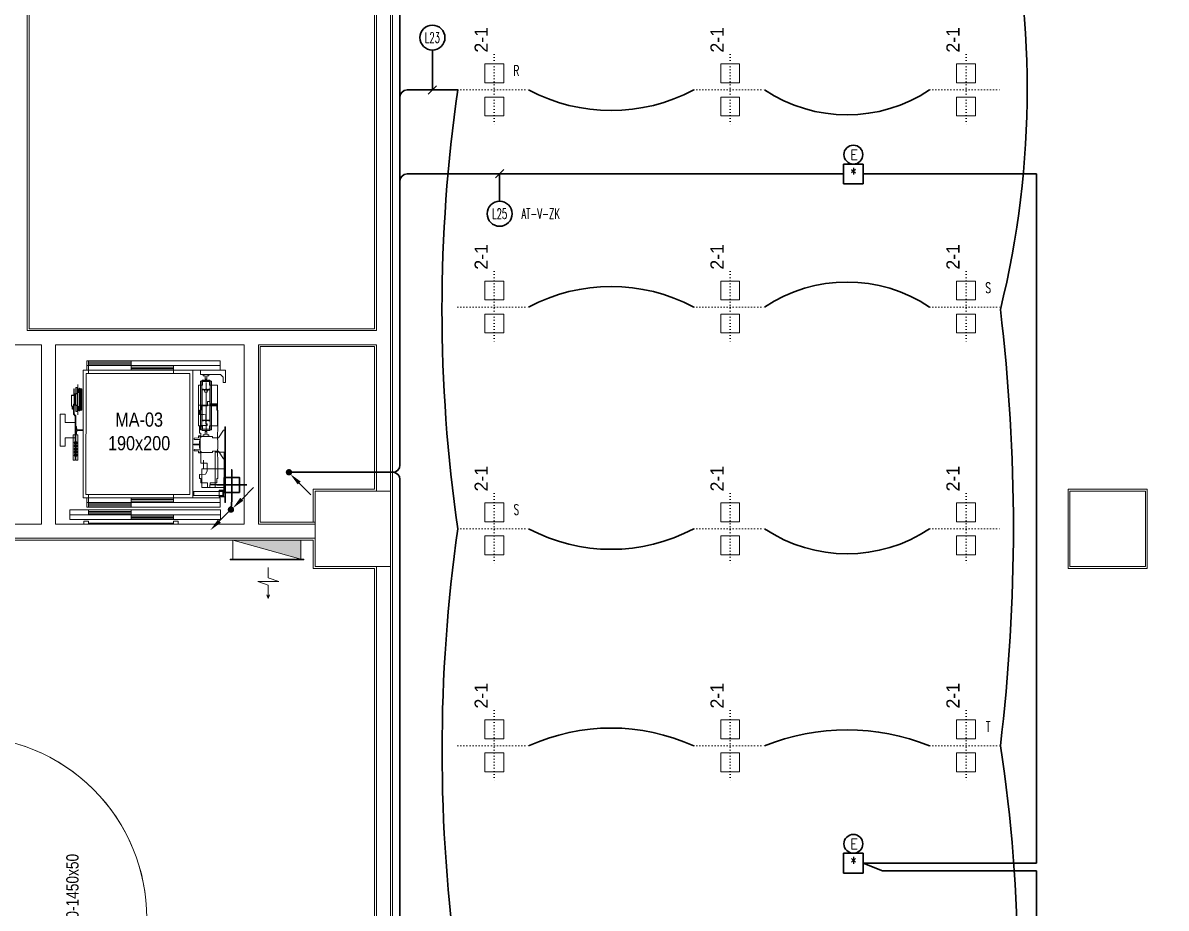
# Model space of a CAD drawing. Extents: x -2012 to 34975, y -1043 to 8321.
# Drawn here: x 11086 to 12298, y 2751 to 3689 of the extents above; entities that cross this region are included whole.
import ezdxf
from ezdxf.enums import TextEntityAlignment as Align

# ---------------------------------------------------------------- set-up
doc = ezdxf.new("R2010")
doc.units = 0
doc.header["$LTSCALE"] = 25
doc.linetypes.add('DOT2', pattern=[0.125, 0, -0.125])
doc.layers.get('0').update_dxf_attribs({"color": 9, "lineweight": 9})
for name, color, linetype, lineweight in [('00', 9, 'Continuous', 9), ('01', 9, 'Continuous', 9), ('05V', 9, 'Continuous', 9), ('06D', 9, 'Continuous', 9), ('09', 9, 'Continuous', 9), ('14', 9, 'Continuous', 9), ('21', 9, 'Continuous', 9), ('31', 9, 'Continuous', 9), ('32-ekipman', 8, 'Continuous', 9), ('E-1x26W PL DOWNLIGHT KARE ARMATÜR (GÖMME) (KİTLİ)', 7, 'Continuous', 30), ('E-1x58W ETANŞ FLUORESAN ARMATÜR (DİKEY MONTAJ)', 7, 'Continuous', 30), ('E-ACİL AYDINLATMA KİTİ', 7, 'Continuous', 30), ('E-KABLO', 7, 'Continuous', 30), ('E-LİNYE', 7, 'Continuous', 30), ('E-YUKARI ÇIKAN HAT', 7, 'Continuous', 30), ('E-YUKARIDAN GELEN HAT', 7, 'Continuous', 30)]:
    doc.layers.add(name, color=color, linetype=linetype, lineweight=lineweight)
doc.styles.add('E-YAZI', font='txttw.shx')
doc.styles.add('MuuM_TEXT-STANDART', font='ARIALN.TTF')
doc.styles.add('TX-TEXT', font='')
doc.styles.add('Y200-ARIAL', font='arial.ttf', dxfattribs={"width": 0.8})
doc.styles.get('TX-TEXT').set_extended_font_data('TrSah Futura Lt BT')

# ---------------------------------------------------------------- blocks, each defined once
blk = doc.blocks.new('p-kolon-80x80-vw')
at = {"layer": '01'}
blk.add_lwpolyline([(-40, -40), (-40, 40), (40, 40), (40, -40)], close=True, dxfattribs=at)
blk = doc.blocks.new('p-as-01')
at = {"layer": '06D'}
for p, q in [((582, -117), (-582, -117)), ((-582, -152), (-582, -117)), ((870, -117), (-582, -117)), ((-582, -120), (-582, -1432)), ((-542, -67), (-542, -17)), ((-542, -17), (870, -17)), ((-542, -117), (-542, -67)), ((-542, -67), (870, -67)), ((870, -67), (-542, -67)), ((-525, -152), (-525, -17)), ((-525, -62), (-525, -17)), ((-525, -17), (-75, -17)), ((-525, -32), (-75, -32)), ((-525, -47), (-75, -47)), ((-75, -62), (-525, -62)), ((-75, -17), (-75, -62)), ((-75, -112), (-75, -67)), ((-75, -67), (375, -67)), ((-75, -82), (375, -82)), ((-75, -97), (375, -97)), ((375, -112), (-75, -112)), ((375, -67), (375, -112)), ((375, -152), (375, -117)), ((582, -1467), (582, -117)), ((660, -162), (660, -117)), ((660, -117), (925, -117)), ((870, -17), (870, -67)), ((870, -67), (870, -117)), ((925, -117), (925, -247)), ((-550, -152), (-554, -1432)), ((550, -152), (-550, -152)), ((550, -1432), (550, -152)), ((720, -162), (660, -162)), ((676, -231), (663, -231)), ((663, -748), (663, -231)), ((676, -265), (676, -230)), ((676, -241), (676, -728)), ((679, -230), (679, -265)), ((757, -223), (683, -223)), ((683, -223), (757, -223)), ((757, -226), (683, -226)), ((690, -162), (690, -177)), ((750, -162), (690, -162)), ((690, -177), (712, -177)), ((712, -177), (712, -212)), ((712, -212), (728, -212)), ((872, -162), (720, -162)), ((728, -212), (728, -177)), ((728, -177), (750, -177)), ((750, -177), (750, -162)), ((761, -265), (761, -230)), ((764, -230), (764, -265)), ((764, -231), (778, -231)), ((764, -241), (764, -728)), ((778, -748), (778, -231)), ((900, -190), (872, -162)), ((900, -247), (900, -190)), ((-680, -377), (-680, -315)), ((-680, -315), (-680, -372)), ((-680, -315), (-678, -315)), ((-678, -315), (-680, -315)), ((-678, -377), (-678, -315)), ((-678, -315), (-678, -367)), ((-658, -364), (-658, -299)), ((-647, -299), (-658, -299)), ((-658, -342), (-658, -351)), ((-658, -360), (-658, -351)), ((-647, -364), (-647, -299)), ((-646, -320), (-647, -320)), ((-646, -344), (-647, -344)), ((-647, -351), (-647, -359)), ((-646, -320), (-646, -332)), ((-640, -322), (-646, -322)), ((-646, -332), (-646, -322)), ((-646, -332), (-646, -342)), ((-646, -344), (-646, -332)), ((-640, -342), (-646, -342)), ((-640, -267), (-640, -427)), ((-638, -267), (-640, -267)), ((-638, -267), (-638, -427)), ((-635, -322), (-638, -322)), ((-635, -342), (-638, -342)), ((-635, -312), (-635, -352)), ((-626, -312), (-635, -312)), ((-635, -332), (-635, -322)), ((-635, -332), (-635, -342)), ((-626, -352), (-635, -352)), ((-621, -307), (-626, -312)), ((-626, -312), (-626, -352)), ((-622, -356), (-626, -352)), ((-622, -308), (-622, -427)), ((-618, -307), (-621, -307)), ((-617, -308), (-618, -307)), ((-617, -308), (-617, -427)), ((-617, -318), (-614, -333)), ((-614, -520), (-614, -333)), ((-610, -333), (-614, -333)), ((-613, -313), (-599, -313)), ((-599, -313), (-613, -313)), ((-613, -315), (-613, -313)), ((-613, -313), (-613, -315)), ((-613, -315), (-599, -315)), ((-613, -315), (-599, -315)), ((-608, -318), (-610, -333)), ((-610, -333), (-610, -520)), ((-608, -535), (-608, -318)), ((-602, -318), (-608, -318)), ((-602, -318), (-602, -427)), ((-598, -319), (-598, -316)), ((-598, -316), (-598, -319)), ((-598, -319), (-598, -535)), ((-598, -319), (-598, -535)), ((-596, -316), (-596, -537)), ((-596, -537), (-596, -316)), ((679, -265), (676, -265)), ((679, -317), (681, -315)), ((679, -653), (679, -317)), ((681, -315), (684, -315)), ((684, -315), (686, -320)), ((690, -324), (690, -324)), ((694, -320), (695, -318)), ((695, -318), (697, -318)), ((697, -318), (698, -320)), ((702, -324), (702, -324)), ((706, -320), (707, -318)), ((707, -318), (709, -318)), ((709, -318), (710, -320)), ((714, -324), (714, -324)), ((718, -320), (719, -318)), ((719, -318), (721, -318)), ((720, -762), (720, -245)), ((721, -318), (722, -320)), ((726, -324), (726, -324)), ((730, -320), (731, -318)), ((731, -318), (733, -318)), ((733, -318), (734, -320)), ((738, -324), (738, -324)), ((742, -320), (743, -318)), ((743, -318), (745, -318)), ((745, -318), (746, -320)), ((750, -324), (750, -324)), ((754, -320), (756, -315)), ((756, -315), (760, -315)), ((760, -315), (762, -317)), ((764, -265), (761, -265)), ((762, -317), (762, -653)), ((925, -247), (900, -247)), ((-679, -382), (-706, -382)), ((-706, -493), (-706, -382)), ((-706, -383), (-678, -383)), ((-684, -476), (-684, -476)), ((-684, -493), (-684, -476)), ((-680, -372), (-678, -372)), ((-678, -372), (-680, -372)), ((-680, -377), (-680, -372)), ((-678, -377), (-680, -377)), ((-680, -377), (-678, -377)), ((-680, -477), (-680, -538)), ((-678, -477), (-680, -477)), ((-678, -477), (-680, -477)), ((-680, -482), (-680, -477)), ((-680, -538), (-680, -482)), ((-678, -482), (-680, -482)), ((-680, -482), (-678, -482)), ((-679, -382), (-679, -377)), ((-679, -477), (-679, -473)), ((-678, -367), (-678, -572)), ((-668, -367), (-678, -367)), ((-678, -367), (-678, -386)), ((-678, -372), (-678, -367)), ((-678, -377), (-678, -372)), ((-678, -449), (-678, -487)), ((-678, -477), (-678, -538)), ((-678, -482), (-678, -477)), ((-678, -538), (-678, -482)), ((-668, -367), (-668, -386)), ((-668, -427), (-668, -386)), ((-668, -396), (-668, -395)), ((-668, -427), (-668, -487)), ((-646, -367), (-662, -367)), ((-662, -367), (-662, -394)), ((-662, -427), (-662, -394)), ((-662, -394), (-662, -394)), ((-662, -395), (-662, -395)), ((-662, -460), (-662, -427)), ((-662, -459), (-662, -459)), ((-662, -460), (-662, -486)), ((-662, -460), (-662, -460)), ((-647, -364), (-658, -364)), ((-646, -394), (-646, -367)), ((-646, -427), (-646, -394)), ((-646, -460), (-646, -427)), ((-646, -486), (-646, -460)), ((-646, -460), (-646, -460)), ((-646, -395), (-646, -395)), ((-646, -459), (-646, -459)), ((-640, -427), (-640, -587)), ((-638, -427), (-638, -587)), ((-622, -546), (-622, -427)), ((-622, -432), (-622, -427)), ((-617, -546), (-617, -427)), ((-602, -535), (-602, -427)), ((640, -485), (840, -485)), ((-771, -582), (-825, -582)), ((-825, -582), (-825, -752)), ((-771, -670), (-771, -582)), ((-689, -498), (-701, -498)), ((-699, -498), (-699, -523)), ((-691, -498), (-691, -523)), ((-686, -572), (-686, -497)), ((-680, -538), (-678, -538)), ((-680, -538), (-678, -538)), ((-679, -589), (-671, -598)), ((-668, -487), (-678, -487)), ((-673, -584), (-665, -592)), ((-662, -486), (-646, -486)), ((-658, -554), (-658, -489)), ((-647, -489), (-658, -489)), ((-658, -550), (-658, -541)), ((-647, -554), (-658, -554)), ((-647, -554), (-647, -489)), ((-647, -503), (-647, -495)), ((-646, -510), (-647, -510)), ((-646, -534), (-647, -534)), ((-646, -510), (-646, -522)), ((-640, -512), (-646, -512)), ((-646, -522), (-646, -512)), ((-646, -534), (-646, -522)), ((-646, -522), (-646, -532)), ((-640, -532), (-646, -532)), ((-638, -587), (-640, -587)), ((-635, -512), (-638, -512)), ((-635, -532), (-638, -532)), ((-635, -542), (-635, -502)), ((-626, -502), (-635, -502)), ((-635, -522), (-635, -512)), ((-635, -522), (-635, -512)), ((-635, -522), (-635, -532)), ((-635, -522), (-635, -532)), ((-626, -542), (-635, -542)), ((-622, -498), (-626, -502)), ((-626, -542), (-626, -502)), ((-621, -547), (-626, -542)), ((-618, -547), (-621, -547)), ((-617, -546), (-618, -547)), ((-617, -535), (-614, -520)), ((-610, -520), (-614, -520)), ((-613, -538), (-599, -538)), ((-599, -538), (-613, -538)), ((-613, -538), (-613, -540)), ((-613, -538), (-613, -540)), ((-613, -540), (-599, -540)), ((-613, -540), (-599, -540)), ((-608, -535), (-610, -520)), ((-602, -535), (-608, -535)), ((-598, -535), (-598, -537)), ((-598, -535), (-598, -537)), ((-658, -670), (-771, -670)), ((-668, -1066), (-668, -700)), ((-668, -700), (-658, -700)), ((-666, -609), (-666, -752)), ((-658, -609), (-658, -752)), ((-658, -752), (-658, -670)), ((-658, -1066), (-658, -700)), ((-652, -713), (-658, -711)), ((-658, -711), (-658, -793)), ((-650, -748), (-652, -713)), ((679, -714), (676, -714)), ((676, -714), (676, -749)), ((681, -655), (679, -653)), ((679, -749), (679, -714)), ((684, -655), (681, -655)), ((686, -649), (684, -655)), ((690, -646), (690, -646)), ((695, -651), (694, -649)), ((697, -651), (695, -651)), ((698, -649), (697, -651)), ((702, -646), (702, -646)), ((707, -651), (706, -649)), ((709, -651), (707, -651)), ((710, -649), (709, -651)), ((714, -646), (714, -646)), ((719, -651), (718, -649)), ((721, -651), (719, -651)), ((722, -649), (721, -651)), ((726, -646), (726, -646)), ((731, -651), (730, -649)), ((733, -651), (731, -651)), ((734, -649), (733, -651)), ((738, -646), (738, -646)), ((743, -651), (742, -649)), ((745, -651), (743, -651)), ((746, -649), (745, -651)), ((750, -646), (750, -646)), ((756, -655), (754, -649)), ((760, -655), (756, -655)), ((762, -653), (760, -655)), ((764, -714), (761, -714)), ((761, -714), (761, -749)), ((764, -749), (764, -714)), ((-825, -752), (-825, -922)), ((-771, -922), (-771, -834)), ((-771, -834), (-658, -834)), ((-688, -1070), (-688, -800)), ((-674, -800), (-688, -800)), ((-674, -800), (-674, -802)), ((-674, -802), (-674, -800)), ((-674, -800), (-668, -800)), ((-674, -802), (-674, -802)), ((-668, -912), (-668, -800)), ((-668, -804), (-668, -800)), ((-668, -804), (-668, -804)), ((-666, -752), (-658, -752)), ((-658, -834), (-658, -752)), ((-658, -752), (-658, -752)), ((-658, -793), (-652, -790)), ((-658, -804), (-658, -800)), ((-658, -800), (-652, -800)), ((-658, -804), (-658, -829)), ((-658, -804), (-658, -804)), ((-652, -790), (-650, -756)), ((-652, -802), (-652, -800)), ((-638, -800), (-652, -800)), ((-652, -800), (-652, -802)), ((-652, -802), (-652, -802)), ((-625, -748), (-650, -748)), ((-650, -756), (-625, -756)), ((-638, -1070), (-638, -800)), ((-615, -748), (-625, -748)), ((-625, -756), (-615, -756)), ((-590, -748), (-615, -748)), ((-615, -756), (-590, -756)), ((-590, -756), (-590, -748)), ((653, -821), (653, -817)), ((653, -817), (788, -817)), ((668, -821), (653, -821)), ((658, -902), (658, -827)), ((658, -827), (668, -827)), ((676, -748), (663, -748)), ((668, -827), (668, -821)), ((757, -753), (683, -753)), ((757, -756), (683, -756)), ((683, -756), (757, -756)), ((712, -802), (690, -802)), ((690, -802), (690, -817)), ((690, -817), (750, -817)), ((728, -767), (712, -767)), ((712, -767), (712, -802)), ((728, -802), (728, -767)), ((750, -802), (728, -802)), ((750, -817), (750, -802)), ((764, -748), (778, -748)), ((788, -817), (788, -832)), ((788, -832), (852, -832)), ((852, -832), (904, -751)), ((904, -751), (920, -751)), ((920, -751), (920, -730)), ((920, -730), (925, -730)), ((925, -730), (925, -903)), ((-825, -922), (-771, -922)), ((-668, -877), (-672, -880)), ((-672, -880), (-672, -890)), ((-672, -890), (-668, -893)), ((-668, -910), (-672, -913)), ((-672, -913), (-672, -923)), ((-672, -923), (-668, -926)), ((-668, -943), (-672, -946)), ((-672, -946), (-672, -956)), ((-672, -956), (-668, -959)), ((-654, -880), (-658, -877)), ((-658, -893), (-654, -890)), ((-654, -913), (-658, -910)), ((-658, -926), (-654, -923)), ((-654, -946), (-658, -943)), ((-658, -959), (-654, -956)), ((-654, -890), (-654, -880)), ((-654, -923), (-654, -913)), ((-654, -956), (-654, -946)), ((615, -898), (590, -898)), ((590, -898), (590, -907)), ((590, -907), (615, -907)), ((625, -898), (615, -898)), ((615, -907), (625, -906)), ((650, -898), (625, -898)), ((625, -906), (650, -906)), ((652, -864), (650, -898)), ((650, -906), (652, -941)), ((658, -861), (652, -864)), ((652, -941), (658, -943)), ((658, -943), (658, -861)), ((658, -903), (658, -902)), ((658, -978), (658, -903)), ((925, -903), (925, -1076)), ((-674, -1070), (-688, -1070)), ((-674, -1070), (-674, -1068)), ((-674, -1068), (-674, -1069)), ((-674, -1068), (-674, -1068)), ((-674, -1068), (-674, -1068)), ((-674, -1069), (-668, -1069)), ((-668, -976), (-672, -979)), ((-672, -979), (-672, -989)), ((-672, -989), (-668, -992)), ((-668, -1009), (-672, -1012)), ((-672, -1012), (-672, -1022)), ((-672, -1022), (-668, -1025)), ((-668, -1066), (-668, -1069)), ((-668, -1066), (-668, -1066)), ((-668, -1066), (-658, -1066)), ((-654, -979), (-658, -976)), ((-658, -992), (-654, -989)), ((-654, -1012), (-658, -1009)), ((-658, -1025), (-654, -1022)), ((-658, -1064), (-658, -1040)), ((-658, -1066), (-658, -1069)), ((-658, -1066), (-658, -1066)), ((-658, -1069), (-652, -1069)), ((-654, -989), (-654, -979)), ((-654, -1022), (-654, -1012)), ((-652, -1070), (-652, -1066)), ((-652, -1066), (-652, -1069)), ((-652, -1066), (-652, -1066)), ((-638, -1070), (-652, -1070)), ((653, -988), (653, -984)), ((653, -984), (668, -984)), ((788, -988), (653, -988)), ((668, -978), (658, -978)), ((668, -984), (668, -978)), ((852, -973), (788, -973)), ((788, -973), (788, -988)), ((904, -1054), (852, -973)), ((920, -1054), (904, -1054)), ((920, -1076), (920, -1054)), ((925, -1076), (920, -1076)), ((-582, -1432), (-582, -1467)), ((-554, -1432), (-525, -1432)), ((550, -1432), (-554, -1432)), ((-525, -1432), (-525, -1567)), ((550, -1432), (375, -1432)), ((375, -1432), (375, -1467)), ((592, -1402), (582, -1402)), ((582, -1402), (582, -1442)), ((582, -1432), (582, -1467)), ((582, -1442), (592, -1442)), ((592, -1442), (592, -1402)), ((897, -1402), (592, -1402)), ((592, -1402), (592, -1442)), ((592, -1442), (897, -1442)), ((897, -1442), (897, -1402)), ((870, -1467), (-582, -1467)), ((-542, -1467), (-542, -1517)), ((-542, -1517), (870, -1517)), ((870, -1517), (-542, -1517)), ((-542, -1517), (-542, -1567)), ((-542, -1567), (870, -1567)), ((-75, -1522), (-525, -1522)), ((-525, -1522), (-525, -1567)), ((-525, -1537), (-75, -1537)), ((-525, -1552), (-75, -1552)), ((-525, -1567), (-75, -1567)), ((375, -1472), (-75, -1472)), ((-75, -1472), (-75, -1517)), ((-75, -1487), (375, -1487)), ((-75, -1502), (375, -1502)), ((-75, -1517), (375, -1517)), ((-75, -1567), (-75, -1522)), ((375, -1517), (375, -1472)), ((870, -1517), (870, -1467)), ((870, -1567), (870, -1517)), ((875, -1597), (-725, -1597)), ((-725, -1597), (-725, -1647)), ((875, -1647), (-725, -1647)), ((-725, -1647), (-725, -1697)), ((-725, -1647), (875, -1647)), ((-75, -1597), (-525, -1597)), ((-525, -1597), (-525, -1642)), ((-525, -1612), (-75, -1612)), ((-525, -1627), (-75, -1627)), ((-525, -1642), (-75, -1642)), ((-75, -1642), (-75, -1597)), ((375, -1647), (-75, -1647)), ((-75, -1647), (-75, -1692)), ((-75, -1662), (375, -1662)), ((-75, -1677), (375, -1677)), ((-75, -1692), (375, -1692)), ((375, -1692), (375, -1647)), ((875, -1647), (875, -1597)), ((875, -1697), (875, -1647)), ((-725, -1697), (875, -1697)), ((-525, -1714), (-575, -1714)), ((-575, -1714), (-575, -1747)), ((-575, -1747), (-525, -1747)), ((-525, -1747), (-525, -1714)), ((-525, -1737), (375, -1737)), ((375, -1714), (425, -1714)), ((375, -1747), (375, -1714)), ((425, -1747), (375, -1747)), ((425, -1714), (425, -1747))]:
    blk.add_line(p, q, dxfattribs=at)
at = {"layer": '06D', "ltscale": 15}
for p, q in [((683, -242), (683, -269)), ((752, -237), (688, -237)), ((757, -269), (757, -242)), ((640, -279), (640, -700)), ((678, -274), (645, -274)), ((835, -274), (762, -274)), ((840, -700), (840, -279)), ((645, -705), (678, -705)), ((683, -710), (683, -737)), ((757, -737), (757, -710)), ((762, -705), (835, -705)), ((688, -742), (752, -742))]:
    blk.add_line(p, q, dxfattribs=at)
at = {"layer": '06D', "ltscale": 0.25}
for p, q in [((737, -473), (734, -473)), ((734, -473), (734, -493)), ((761, -446), (737, -446)), ((737, -446), (737, -473)), ((761, -472), (761, -446)), ((837, -472), (761, -472)), ((764, -493), (764, -478)), ((764, -478), (837, -478)), ((837, -478), (837, -472)), ((664, -539), (652, -539)), ((652, -539), (652, -582)), ((655, -585), (694, -586)), ((667, -493), (664, -496)), ((664, -496), (664, -539)), ((734, -493), (667, -493)), ((694, -586), (719, -587)), ((719, -587), (719, -685)), ((831, -493), (764, -493)), ((834, -496), (831, -493)), ((834, -539), (834, -496)), ((846, -539), (834, -539)), ((846, -763), (846, -539)), ((666, -714), (652, -714)), ((652, -714), (652, -783)), ((733, -702), (666, -702)), ((666, -702), (666, -714)), ((719, -685), (733, -685)), ((733, -685), (733, -702)), ((594, -838), (594, -847)), ((637, -834), (597, -835)), ((637, -834), (637, -834)), ((641, -815), (641, -829)), ((666, -812), (644, -812)), ((652, -783), (666, -783)), ((666, -783), (666, -812)), ((842, -776), (846, -763)), ((842, -853), (842, -776)), ((-659, -920), (-659, -1004)), ((594, -958), (594, -966)), ((597, -850), (658, -851)), ((658, -953), (597, -955)), ((658, -851), (658, -953)), ((843, -853), (842, -853)), ((842, -1028), (842, -952)), ((842, -952), (843, -952)), ((846, -949), (846, -856)), ((597, -969), (637, -970)), ((637, -970), (637, -970)), ((641, -975), (641, -989)), ((644, -992), (666, -992)), ((666, -992), (666, -1102)), ((695, -1070), (695, -1154)), ((846, -1042), (842, -1028)), ((846, -1265), (846, -1042)), ((666, -1102), (733, -1102)), ((733, -1187), (716, -1218)), ((733, -1102), (733, -1187)), ((652, -1223), (652, -1265)), ((652, -1265), (664, -1265)), ((716, -1218), (655, -1220)), ((664, -1265), (664, -1308)), ((664, -1308), (667, -1311)), ((667, -1311), (734, -1311)), ((734, -1311), (734, -1331)), ((734, -1331), (737, -1331)), ((737, -1331), (737, -1358)), ((761, -1358), (761, -1332)), ((761, -1332), (837, -1332)), ((764, -1326), (764, -1311)), ((764, -1311), (831, -1311)), ((837, -1326), (764, -1326)), ((831, -1311), (834, -1308)), ((834, -1308), (834, -1265)), ((834, -1265), (846, -1265)), ((837, -1332), (837, -1326)), ((737, -1358), (761, -1358))]:
    blk.add_line(p, q, dxfattribs=at)
at = {"layer": '06D', "linetype": 'Continuous', "ltscale": 0.25}
for p, q in [((921, -717), (921, -1301)), ((921, -717), (925, -717)), ((925, -717), (925, -1300)), ((911, -983), (818, -983)), ((818, -983), (818, -1357)), ((911, -1357), (911, -983)), ((911, -1319), (911, -1019)), ((911, -1019), (921, -1019)), ((921, -1019), (921, -1319)), ((676, -1160), (676, -1360)), ((921, -1160), (676, -1160)), ((921, -1123), (916, -1123)), ((921, -1123), (916, -1123)), ((916, -1398), (916, -1123)), ((921, -1398), (921, -1123)), ((921, -1319), (911, -1319)), ((921, -1301), (921, -1309)), ((921, -1309), (921, -1315)), ((921, -1315), (921, -1323)), ((921, -1323), (921, -1517)), ((925, -1300), (925, -1309)), ((925, -1309), (925, -1315)), ((925, -1315), (925, -1324)), ((925, -1324), (925, -1517)), ((921, -1360), (676, -1360)), ((818, -1357), (911, -1357)), ((916, -1398), (921, -1398)), ((921, -1517), (925, -1517))]:
    blk.add_line(p, q, dxfattribs=at)
at = {"layer": '06D', "ltscale": 30}
for p, q in [((861, -1386), (861, -1458)), ((905, -1386), (861, -1386)), ((897, -1392), (861, -1392)), ((897, -1452), (861, -1452)), ((897, -1392), (897, -1452)), ((905, -1458), (861, -1458))]:
    blk.add_line(p, q, dxfattribs=at)
at = {"layer": '06D', "ltscale": 6}
for p, q in [((905, -1386), (905, -1458)), ((905, -1387), (925, -1387)), ((923, -1387), (923, -1457)), ((925, -1387), (925, -1457)), ((925, -1457), (905, -1457))]:
    blk.add_line(p, q, dxfattribs=at)
at = {"layer": '06D'}
for centre, radius in [((-612, -327), 3), ((720, -335), 17.5), ((-612, -527), 3)]:
    blk.add_circle(centre, radius, dxfattribs=at)
for centre, radius, start, end in [((683, -230), 7, 90, 180), ((683, -230), 4, 90, 180), ((688, -242), 5, 90, 180), ((752, -242), 5, 0, 90), ((757, -230), 7, 0, 90), ((757, -230), 4, 0, 90), ((-612, -327), 3, 0, 180), ((-612, -327), 3, 180, 0), ((-599, -316), 3, 0, 90), ((-599, -316), 3, 0, 90), ((-599, -316), 1, 0, 90), ((-599, -316), 1, 0, 90), ((645, -279), 5, 90, 180), ((678, -269), 5, 270, 0), ((690, -319), 4.3, 195, 270), ((690, -319), 4.3, 270, 345), ((702, -319), 4.3, 195, 270), ((702, -319), 4.3, 270, 345), ((714, -319), 4.3, 195, 270), ((714, -319), 4.3, 270, 345), ((726, -319), 4.3, 195, 270), ((726, -319), 4.3, 270, 345), ((738, -319), 4.3, 195, 270), ((738, -319), 4.3, 270, 345), ((750, -319), 4.3, 195, 270), ((750, -319), 4.3, 270, 345), ((762, -269), 5, 180, 270), ((835, -279), 5, 0, 90), ((-684, -470), 6, 270, 0), ((-701, -493), 5, 180, 270), ((-695, -523), 4, 180, 0), ((-689, -493), 5, 270, 0), ((-662, -572), 24, 180, 225), ((-662, -572), 16, 180, 225), ((-682, -609), 16, 0, 45), ((-682, -609), 24, 0, 45), ((-612, -527), 3, 0, 180), ((-612, -527), 3, 180, 0), ((-599, -537), 1, 270, 0), ((-599, -537), 3, 270, 0), ((-599, -537), 3, 270, 0), ((-599, -537), 1, 270, 0), ((645, -700), 5, 180, 270), ((678, -710), 5, 0, 90), ((690, -650), 4.3, 90, 165), ((690, -650), 4.3, 15, 90), ((702, -650), 4.3, 90, 165), ((702, -650), 4.3, 15, 90), ((714, -650), 4.3, 90, 165), ((714, -650), 4.3, 15, 90), ((726, -650), 4.3, 90, 165), ((726, -650), 4.3, 15, 90), ((738, -650), 4.3, 90, 165), ((738, -650), 4.3, 15, 90), ((750, -650), 4.3, 90, 165), ((750, -650), 4.3, 15, 90), ((762, -710), 5, 90, 180), ((835, -700), 5, 270, 0), ((683, -749), 7, 180, 270), ((683, -749), 4, 180, 270), ((688, -737), 5, 180, 270), ((752, -737), 5, 270, 0), ((757, -749), 4, 270, 0), ((757, -749), 7, 270, 0), ((-663, -885), 15, 109.4712, 250.5288), ((-663, -918), 15, 109.4712, 250.5288), ((-663, -951), 15, 109.4712, 250.5288), ((-663, -885), 9.5, 121.7569, 238.2431), ((-663, -918), 9.5, 121.7569, 238.2431), ((-663, -951), 9.5, 121.7569, 238.2431), ((-663, -885), 6, 146.4427, 213.5573), ((-663, -918), 6, 146.4427, 213.5573), ((-663, -951), 6, 146.4427, 213.5573), ((-663, -885), 15, 289.4712, 70.5288), ((-663, -885), 9.5, 301.7569, 58.2431), ((-663, -885), 6, 326.4427, 33.5573), ((-663, -918), 15, 289.4712, 70.5288), ((-663, -918), 9.5, 301.7569, 58.2431), ((-663, -918), 6, 326.4427, 33.5573), ((-663, -951), 15, 289.4712, 70.5288), ((-663, -951), 9.5, 301.7569, 58.2431), ((-663, -951), 6, 326.4427, 33.5573), ((-663, -984), 15, 109.4712, 250.5288), ((-663, -1017), 15, 109.4712, 250.5288), ((-663, -984), 9.5, 121.7569, 238.2431), ((-663, -1017), 9.5, 121.7569, 238.2431), ((-663, -984), 6, 146.4427, 213.5573), ((-663, -1017), 6, 146.4427, 213.5573), ((-663, -984), 15, 289.4712, 70.5288), ((-663, -984), 9.5, 301.7569, 58.2431), ((-663, -984), 6, 326.4427, 33.5573), ((-663, -1017), 15, 289.4712, 70.5288), ((-663, -1017), 9.5, 301.7569, 58.2431), ((-663, -1017), 6, 326.4427, 33.5573)]:
    blk.add_arc(centre, radius, start, end, dxfattribs=at)
at = {"layer": '06D', "ltscale": 0.25}
for centre, radius, start, end in [((655, -582), 2.98, 180, 268.4759), ((597, -838), 3, 91.5, 180), ((597, -847), 2.99, 180, 268.6138), ((636, -829), 5, 280.303, 360), ((644, -815), 3, 90, 180), ((597, -958), 3, 91.3862, 180), ((597, -966), 3, 180, 268.5), ((843, -856), 3, 360, 90), ((843, -949), 3, 270, 0), ((636, -975), 5, 360, 79.697), ((644, -989), 3, 180, 270), ((655, -1223), 2.98, 91.5241, 180)]:
    blk.add_arc(centre, radius, start, end, dxfattribs=at)
blk = doc.blocks.new('p-krt-yangindolabi_vw')
at = {"layer": '09'}
h = blk.add_hatch(color=252, dxfattribs=at)
h.dxf.hatch_style = 1
h.paths.add_polyline_path([(0, 20), (-72, 0), (0, 0)])
at = {"linetype": 'Continuous'}
blk.add_lwpolyline([(-35.9, 58), (-34.5, 61.9), (-34.5, 47.9), (-45.7, 44), (-23.3, 44), (-34.5, 40), (-34.5, 29.1)], dxfattribs=at)
for points in [[(-34.5, 61.9), (-35.9, 58)], [(-34.5, 61.9), (-33.1, 58)]]:
    blk.add_lwpolyline(points)
for points in [[(-72, 20), (-75, 20), (-75, 21), (3, 21), (3, 20)], [(-72, 0), (0, 0), (0, 20), (-72, 20)], [(0, 20), (-72, 0), (0, 0)]]:
    blk.add_lwpolyline(points, close=True)
blk = doc.blocks.new('p-1.mekanik_cihaz')
at = {"color": 6}
blk.add_lwpolyline([(3676.8, -1113.7, 0.426168), (3627.8, -1064.7), (2365.9, -1064.7), (2365.9, -919.7), (3627.8, -919.7, -0.415723), (3821.8, -1112.7)], format="xyb", dxfattribs=at)
at = {"ltscale": 10}
blk.add_lwpolyline([(3676.8, -1113.7), (3676.8, -1112.7, 0.414214), (3628.8, -1064.7), (3627.8, -1064.7), (3627.8, -919.7), (3628.8, -919.7, -0.414214), (3821.8, -1112.7), (3821.8, -1113.7)], format="xyb", close=True, dxfattribs=at)
at = {"style": 'Y200-ARIAL', "width": 0.8}
blk.add_text('13300-1450x50', height=13, rotation=90, dxfattribs=at).set_placement((3749.4, -1145.4))
blk = doc.blocks.new('p-vw-aydınlatma2')
at = {"linetype": 'DOT2'}
for points in [[(0, 37.5), (0, -37.5)], [(-38.6, 0), (36.4, 0)]]:
    blk.add_lwpolyline(points, dxfattribs=at)
at = {"linetype": 'ByBlock'}
for points in [[(-10, 7.5), (10, 7.5), (10, 27.5), (-10, 27.5), (-10, 7.5)], [(-10, -27.5), (10, -27.5), (10, -7.5), (-10, -7.5), (-10, -27.5)]]:
    blk.add_lwpolyline(points, dxfattribs=at)
at = {"insert": (-20.9, 39.6), "char_height": 14, "width": 14.596, "attachment_point": 1, "rotation": 90, "style": 'TX-TEXT'}
blk.add_mtext('2-1', dxfattribs=at)
blk = doc.blocks.new('100_ACİL AYDINLATMA KİTİ')
at = {"layer": 'E-ACİL AYDINLATMA KİTİ', "color": 3}
blk.add_circle((0, 0), 1.25, dxfattribs=at)
at = {"layer": 'E-ACİL AYDINLATMA KİTİ', "color": 3, "style": 'E-YAZI'}
blk.add_text('E', height=1.34, dxfattribs=at).set_placement((-0.45, -0.69))
blk = doc.blocks.new('100_YUKARIDAN GELEN HAT')
at = {"layer": 'E-YUKARIDAN GELEN HAT', "color": 3, "linetype": 'Continuous'}
blk.add_line((2.28, 2.17), (4.75, 4.65), dxfattribs=at)
at = {"layer": 'E-YUKARIDAN GELEN HAT', "color": 4, "linetype": 'Continuous', "const_width": 0.675}
blk.add_lwpolyline([(-0.34, 0, 1), (0.34, 0, 1)], format="xyb", close=True, dxfattribs=at)
at = {"layer": 'E-YUKARIDAN GELEN HAT', "color": 3, "linetype": 'Continuous'}
blk.add_solid([(2.59, 1.86), (1.96, 2.49), (0.37, 0.27)], dxfattribs=at)
blk = doc.blocks.new('1x26W PL DOWNLIGHT KARE ARMATÜR (GÖMME) (KİTLİ)')
at = {"layer": 'E-1x26W PL DOWNLIGHT KARE ARMATÜR (GÖMME) (KİTLİ)', "color": 4}
for p, q in [((-10.5, 21), (10.5, 21)), ((-10.5, 0), (-10.5, 21)), ((10.5, 21), (10.5, 0)), ((10.5, 0), (-10.5, 0))]:
    blk.add_line(p, q, dxfattribs=at)
at = {"layer": 'E-1x26W PL DOWNLIGHT KARE ARMATÜR (GÖMME) (KİTLİ)', "color": 7, "style": 'E-YAZI', "width": 0.8}
blk.add_text('*', height=12.5, dxfattribs=at).set_placement((-3.3, 4.6))
blk = doc.blocks.new('100_1x58W ETANŞ FLUORESAN ARMATÜR (DİKEY MONTAJ)')
at = {"layer": 'E-1x58W ETANŞ FLUORESAN ARMATÜR (DİKEY MONTAJ)', "color": 4}
for points in [[(0, 2), (0, 2), (0, -2)], [(-2, 0), (2, 0)], [(-1, -1), (1, -1), (1, 1), (-1, 1), (-1, -1)]]:
    blk.add_lwpolyline(points, dxfattribs=at)
blk = doc.blocks.new('100_YUKARI ÇIKAN HAT')
at = {"layer": 'E-YUKARI ÇIKAN HAT', "color": 3, "linetype": 'Continuous'}
blk.add_line((2.47, 2.47), (0, 0), dxfattribs=at)
at = {"layer": 'E-YUKARI ÇIKAN HAT', "color": 4, "linetype": 'Continuous', "const_width": 0.675}
blk.add_lwpolyline([(-0.34, 0, 1), (0.34, 0, 1)], format="xyb", close=True, dxfattribs=at)
at = {"layer": 'E-YUKARI ÇIKAN HAT', "color": 3, "linetype": 'Continuous'}
blk.add_solid([(2.15, 2.79), (2.79, 2.15), (4.38, 4.38)], dxfattribs=at)

msp = doc.modelspace()

# ---------------------------------------------------------------- linework, layer by layer
at = {"layer": '00'}
for points in [[(11395.84, 3142.5), (11039.04, 3142.5), (11039.04, 3157.5), (11105.84, 3157.5), (11105.84, 3347.5), (11075.84, 3347.5), (11075.84, 3872.5), (10675.84, 3872.5), (10675.84, 3892.5), (11395.84, 3892.5), (11395.84, 3872.5), (11090.84, 3872.5), (11090.84, 3362.5), (11460.84, 3362.5), (11460.84, 3812.5), (11475.84, 3812.5), (11475.84, 3192.5), (11460.84, 3192.5), (11460.84, 3347.5), (11335.84, 3347.5), (11335.84, 3157.5), (11395.84, 3157.5), (11395.84, 3142.5)], [(11120.84, 3347.5), (11120.84, 3347.5), (11120.84, 3157.5), (11320.84, 3157.5), (11320.84, 3347.5), (11120.84, 3347.5)]]:
    msp.add_lwpolyline(points, dxfattribs=at)
msp.add_lwpolyline([(11475.84, 2492.5), (11475.84, 3112.5), (11460.84, 3112.5), (11460.84, 2492.5)], close=True, dxfattribs=at)
at = {"layer": '14'}
for points in [[(11477.84, 1094.5), (11477.84, 3970.5), (12297.84, 3970.5), (12297.84, 3992.25)], [(11395.84, 3159.5), (11337.84, 3159.5), (11337.84, 3345.5), (11458.84, 3345.5), (11458.84, 3194.5), (11393.84, 3194.5), (11393.84, 3159.5)], [(11458.84, 2494.5), (11458.84, 3110.5), (11393.84, 3110.5), (11393.84, 3140.5), (11039.04, 3140.5), (11039.04, 3140.5)]]:
    msp.add_lwpolyline(points, dxfattribs=at)
for points in [[(11393.84, 3870.5), (11092.84, 3870.5), (11092.84, 3364.5), (11458.84, 3364.5), (11458.84, 3810.5), (11393.84, 3810.5)], [(12193.84, 3194.5), (12277.84, 3194.5), (12277.84, 3110.5), (12193.84, 3110.5)]]:
    msp.add_lwpolyline(points, close=True, dxfattribs=at)
at = {"layer": 'E-KABLO', "color": 6}
for p, q in [((11485.84, 3852.5), (11485.84, 3610)), ((11547.19, 3617.5), (11493.34, 3617.5)), ((11485.84, 3610), (11485.84, 3518.2)), ((11485.84, 3520.95), (11485.84, 3219.86)), ((11369.96, 3212.36), (11478.34, 3212.36)), ((11485.84, 3204.86), (11485.84, 1752.5)), ((11306.77, 3170.31), (11307.69, 3183))]:
    msp.add_line(p, q, dxfattribs=at)
at = {"layer": 'E-KABLO', "color": 5}
for p, q in [((11955.87, 3528.45), (11493.34, 3528.45)), ((11976.87, 3528.45), (12160.63, 3528.45)), ((12160.63, 3528.45), (12160.63, 2798.19)), ((11976.87, 2798.19), (12160.63, 2798.19)), ((11976.87, 2798.19), (11997.32, 2790.19)), ((11997.32, 2790.19), (12160.63, 2790.19)), ((12160.63, 2790.19), (12160.63, 1878.03))]:
    msp.add_line(p, q, dxfattribs=at)
at = {"layer": 'E-KABLO', "color": 6}
for centre, radius, start, end in [((11176.36, 3618.75), 974.29, 346.11825, 13.88175), ((11493.34, 3610), 7.5, 90, 180), ((13147.4, 3385), 1617.01, 171.73314, 188.26686), ((11709.69, 3782.64), 186.89, 242.08326, 297.91674), ((11959.69, 3749.15), 158.08, 236.39065, 303.60935), ((11709.69, 3222.36), 186.89, 62.08326, 117.91674), ((11959.69, 3255.85), 158.08, 56.39065, 123.60935), ((10186.27, 3153.75), 1949.69, 353.18818, 6.81182), ((11478.34, 3219.86), 7.5, 270, 0), ((11478.34, 3204.86), 7.5, 0, 90), ((13197.27, 2917.5), 1666.73, 171.8946, 188.1054), ((11709.69, 3317.64), 186.89, 242.08326, 297.91674), ((11959.69, 3284.15), 158.08, 236.39065, 303.60935), ((11709.69, 2729.25), 212.14, 65.63978, 114.36022), ((11959.69, 2704.78), 234.65, 68.10555, 111.89445), ((10610.37, 2687.5), 1529.98, 351.1646, 8.8354)]:
    msp.add_arc(centre, radius, start, end, dxfattribs=at)
at = {"layer": 'E-KABLO', "color": 5}
msp.add_arc((11493.34, 3520.95), 7.5, 90, 180, dxfattribs=at)
at = {"layer": 'E-LİNYE', "color": 7, "linetype": 'Continuous'}
for p, q in [((11520.27, 3659.69), (11520.27, 3617.5)), ((11524.69, 3621.92), (11515.85, 3613.08)), ((11595.95, 3533.06), (11587.11, 3524.22)), ((11591.53, 3499.53), (11591.53, 3528.64))]:
    msp.add_line(p, q, dxfattribs=at)
for centre in [(11520.27, 3672.95), (11591.53, 3486.27)]:
    msp.add_circle(centre, 13.26, dxfattribs=at)

# ---------------------------------------------------------------- block references
for p in [(11435.84, 3152.5), (12235.84, 3152.5)]:
    msp.add_blockref('p-kolon-80x80-vw', p)
at = {"layer": '05V', "xscale": 0.1, "yscale": 0.1}
msp.add_blockref('p-as-01', (11208.34, 3332.13), dxfattribs=at)
at = {"layer": '06D'}
msp.add_blockref('p-1.mekanik_cihaz', (7395.84, 3852.5), dxfattribs=at)
at = {"layer": '31', "linetype": 'ByBlock'}
for p in [(11585.84, 3617.5), (11835.84, 3617.5), (12085.84, 3617.5), (11585.84, 3387.5), (11835.84, 3387.5), (12085.84, 3387.5), (11585.84, 3152.5), (11835.84, 3152.5), (12085.84, 3152.5), (11585.84, 2922.5), (11835.84, 2922.5), (12085.84, 2922.5)]:
    msp.add_blockref('p-vw-aydınlatma2', p, dxfattribs=at)
at = {"layer": '32-ekipman', "xscale": -1, "rotation": 180}
msp.add_blockref('p-krt-yangindolabi_vw', (11380.84, 3140.5), dxfattribs=at)
at = {"layer": 'E-1x26W PL DOWNLIGHT KARE ARMATÜR (GÖMME) (KİTLİ)', "color": 6}
for p in [(11966.37, 3517.95), (11966.37, 2787.69)]:
    msp.add_blockref('1x26W PL DOWNLIGHT KARE ARMATÜR (GÖMME) (KİTLİ)', p, dxfattribs=at)
at = {"layer": 'E-1x58W ETANŞ FLUORESAN ARMATÜR (DİKEY MONTAJ)', "xscale": 8, "yscale": 8, "zscale": 8}
msp.add_blockref('100_1x58W ETANŞ FLUORESAN ARMATÜR (DİKEY MONTAJ)', (11307.69, 3199), dxfattribs=at)
at = {"layer": 'E-ACİL AYDINLATMA KİTİ', "xscale": 8, "yscale": 8, "zscale": 8}
for p in [(11966.37, 3548.95), (11966.37, 2818.7)]:
    msp.add_blockref('100_ACİL AYDINLATMA KİTİ', p, dxfattribs=at)
at = {"layer": 'E-YUKARI ÇIKAN HAT', "xscale": -5, "yscale": 5, "zscale": 5, "rotation": 90}
msp.add_blockref('100_YUKARI ÇIKAN HAT', (11306.77, 3172.87), dxfattribs=at)
at = {"layer": 'E-YUKARIDAN GELEN HAT', "xscale": 5, "yscale": 5, "zscale": 5, "rotation": 270}
msp.add_blockref('100_YUKARIDAN GELEN HAT', (11368.27, 3212.36), dxfattribs=at)
at = {"layer": 'E-YUKARIDAN GELEN HAT', "xscale": 5, "yscale": 5, "zscale": 5}
msp.add_blockref('100_YUKARIDAN GELEN HAT', (11306.77, 3172.87), dxfattribs=at)

# ---------------------------------------------------------------- texts
at = {"layer": '21', "insert": (11209.44, 3255.6), "char_height": 15, "attachment_point": 5, "style": 'MuuM_TEXT-STANDART'}
msp.add_mtext_dynamic_manual_height_columns('MA-03\\P190x200', width=111, gutter_width=156.51, heights=[0], dxfattribs=at)
at = {"layer": 'E-LİNYE', "color": 3, "linetype": 'Continuous', "style": 'E-YAZI', "width": 0.6}
for s, height, p in [('L23', 10.938, (11520.27, 3672.95)), ('R', 10.94, (11609.26, 3637.89)), ('L25', 10.938, (11591.53, 3486.27)), ('AT-V-ZK', 10.938, (11634.97, 3486.27)), ('S', 10.94, (12109.26, 3407.89)), ('S', 10.94, (11609.26, 3172.89)), ('T', 10.94, (12109.26, 2942.89))]:
    msp.add_text(s, height=height, dxfattribs=at).set_placement(p, align=Align.MIDDLE_CENTER)

doc.saveas('drawing.dxf')
